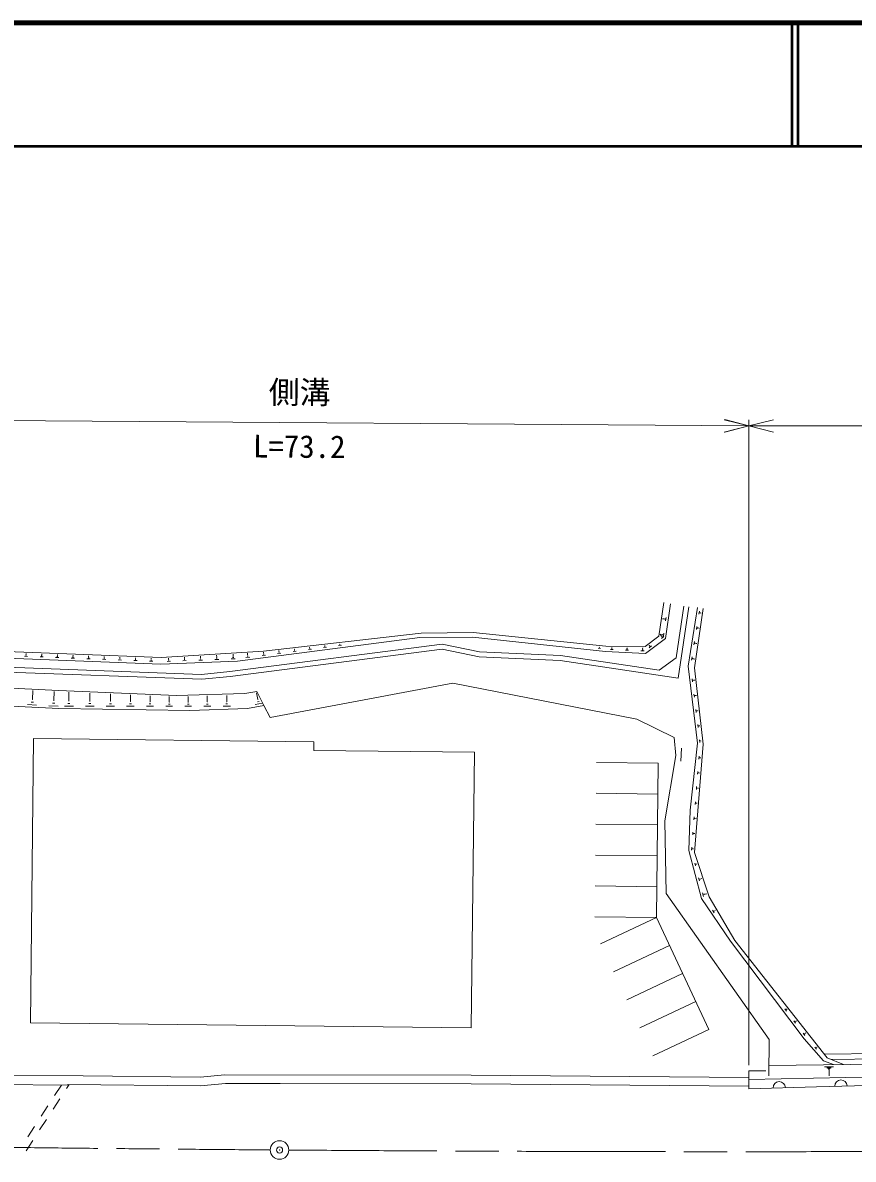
# Model space of a CAD drawing. Units: millimetres, scale not verified. Extents: x 40000 to 680000, y 20000 to 380000.
# Drawn here: x 446476 to 513730, y 288015 to 380000 of the extents above; entities that cross this region are included whole.
import ezdxf
from ezdxf.enums import TextEntityAlignment as Align

# ---------------------------------------------------------------- set-up
doc = ezdxf.new("R2010")
doc.units = ezdxf.units.MM
doc.header["$LTSCALE"] = 1000
doc.header["$PDMODE"] = 32
doc.header["$PDSIZE"] = 500
doc.linetypes.add('CHAIN', pattern=[18.5, 12, -1.5, 3.5, -1.5])
for name, color, linetype, lineweight in [('M-BGD', 7, 'Continuous', 13), ('M-BMK', 2, 'CHAIN', 13), ('M-BMK-SRVR', 3, 'Continuous', 13), ('M-STR-STRC', 7, 'Continuous', 13), ('M-TTL', 2, 'Continuous', 140), ('M-TTL-LINE', 7, 'Continuous', 50)]:
    doc.layers.add(name, color=color, linetype=linetype, lineweight=lineweight)
doc.styles.add('@ＭＳ ゴシック', font='')
doc.styles.add('ＭＳ ゴシック', font='')
doc.styles.get('@ＭＳ ゴシック').set_extended_font_data('@MS Gothic')
doc.styles.get('ＭＳ ゴシック').set_extended_font_data('MS Gothic')

msp = doc.modelspace()

# ---------------------------------------------------------------- linework, layer by layer
at = {"layer": 'M-BGD'}
for p, q in [((432494, 347883), (505270, 347363)), ((505270, 347363), (503270, 347863)), ((505270, 347363), (503342, 347895)), ((505270, 347363), (503270, 346863)), ((503335, 346859), (505270, 347363)), ((497988, 330351), (498383, 333069)), ((498919, 332959), (498538, 330168)), ((499390, 328597), (500017, 332781)), ((499548, 326955), (500413, 332721)), ((500347, 327915), (501120, 332683)), ((501573, 332595), (500886, 327784)), ((501233, 332129), (501271, 332362)), ((501317, 332205), (501326, 332263)), ((501390, 332215), (501392, 332230)), ((501391, 332223), (501418, 332218)), ((498384, 331755), (498295, 331767)), ((498382, 331746), (498385, 331764)), ((498462, 331709), (498471, 331778)), ((498531, 331594), (498568, 331871)), ((478644, 330241), (463873, 328328)), ((465979, 329149), (478750, 330584)), ((482891, 330282), (478644, 330241)), ((478750, 330584), (482951, 330649)), ((493660, 329102), (482891, 330282)), ((482951, 330649), (493682, 329534)), ((496868, 329503), (497988, 330351)), ((498203, 330363), (498084, 330522)), ((498207, 330486), (498110, 330499)), ((498192, 330158), (498402, 330316)), ((498196, 330358), (498209, 330368)), ((498206, 330477), (498208, 330495)), ((498224, 330280), (498276, 330320)), ((498287, 330439), (498296, 330510)), ((498357, 330322), (498396, 330604)), ((501034, 330899), (501073, 331143)), ((501122, 330979), (501131, 331040)), ((501199, 330990), (501201, 331005)), ((501200, 330997), (501243, 330990)), ((436899, 329438), (457677, 328631)), ((480450, 329698), (463241, 327484)), ((468473, 329278), (468466, 329328)), ((469688, 329356), (469748, 329363)), ((469701, 329430), (469716, 329432)), ((469709, 329431), (469704, 329467)), ((470838, 329431), (471067, 329461)), ((470915, 329511), (470972, 329519)), ((470927, 329583), (470942, 329585)), ((470934, 329584), (470932, 329605)), ((472057, 329589), (472276, 329618)), ((472131, 329666), (472186, 329673)), ((472143, 329734), (472157, 329736)), ((472150, 329735), (472149, 329741)), ((480450, 329698), (483476, 329090)), ((493061, 329369), (493274, 329346)), ((493148, 329424), (493202, 329419)), ((493175, 329486), (493189, 329485)), ((493182, 329485), (493182, 329486)), ((493682, 329534), (496868, 329503)), ((494146, 329347), (494202, 329344)), ((494170, 329413), (494184, 329412)), ((494177, 329412), (494178, 329430)), ((495406, 329368), (495422, 329367)), ((495414, 329367), (495416, 329417)), ((496665, 329322), (496682, 329321)), ((496674, 329322), (496678, 329405)), ((498538, 330168), (496909, 328948)), ((497213, 329601), (497195, 329625)), ((497203, 329418), (497391, 329559)), ((497207, 329597), (497219, 329606)), ((497232, 329527), (497279, 329563)), ((500832, 329657), (500874, 329913)), ((500925, 329741), (500935, 329805)), ((501005, 329752), (501008, 329768)), ((501006, 329760), (501066, 329751)), ((457659, 328094), (436827, 328912)), ((446609, 328728), (446875, 328718)), ((446712, 328804), (446779, 328801)), ((446740, 328883), (446757, 328882)), ((446748, 328882), (446751, 328955)), ((447875, 328678), (448141, 328668)), ((447978, 328754), (448044, 328752)), ((448006, 328833), (448022, 328833)), ((448014, 328833), (448017, 328906)), ((449140, 328629), (449407, 328618)), ((449244, 328705), (449310, 328702)), ((449272, 328784), (449288, 328783)), ((449280, 328783), (449283, 328857)), ((450406, 328579), (450673, 328568)), ((450510, 328655), (450576, 328653)), ((450538, 328734), (450554, 328734)), ((450546, 328734), (450549, 328808)), ((451673, 328529), (451940, 328519)), ((451776, 328606), (451843, 328603)), ((451804, 328685), (451821, 328684)), ((451813, 328684), (451815, 328759)), ((452939, 328480), (453207, 328469)), ((453043, 328556), (453110, 328553)), ((453071, 328635), (453088, 328635)), ((453079, 328635), (453082, 328710)), ((454206, 328430), (454474, 328419)), ((454310, 328506), (454376, 328504)), ((454338, 328586), (454355, 328585)), ((454346, 328585), (454349, 328661)), ((455577, 328457), (455644, 328454)), ((455605, 328536), (455622, 328535)), ((455613, 328536), (455616, 328611)), ((456844, 328407), (456911, 328404)), ((456872, 328487), (456889, 328486)), ((456881, 328486), (456884, 328562)), ((457677, 328631), (465979, 329149)), ((458258, 328399), (458327, 328402)), ((458281, 328482), (458298, 328483)), ((458289, 328483), (458286, 328569)), ((459538, 328452), (459611, 328455)), ((459562, 328540), (459580, 328541)), ((459571, 328540), (459567, 328649)), ((460724, 328410), (461029, 328421)), ((460835, 328506), (460911, 328508)), ((460860, 328598), (460879, 328599)), ((460869, 328599), (460864, 328730)), ((462030, 328459), (462351, 328471)), ((462147, 328560), (462227, 328563)), ((462173, 328657), (462194, 328658)), ((462183, 328658), (462178, 328812)), ((480436, 329293), (463286, 327086)), ((463353, 328509), (463690, 328521)), ((463475, 328615), (463560, 328618)), ((463503, 328717), (463524, 328718)), ((463514, 328718), (463507, 328895)), ((464549, 328617), (464868, 328658)), ((464656, 328728), (464736, 328739)), ((464684, 328829), (464666, 328967)), ((464674, 328828), (464693, 328830)), ((465854, 328786), (466129, 328822)), ((465947, 328882), (466015, 328891)), ((465970, 328969), (465960, 329048)), ((465962, 328968), (465979, 328970)), ((467116, 328950), (467377, 328983)), ((467204, 329040), (467269, 329049)), ((467226, 329123), (467218, 329187)), ((467218, 329122), (467234, 329124)), ((468367, 329112), (468617, 329144)), ((468451, 329199), (468514, 329207)), ((468465, 329277), (468481, 329279)), ((469608, 329272), (469847, 329303)), ((480436, 329293), (483427, 328692)), ((483427, 328692), (489996, 328388)), ((483476, 329090), (490035, 328787)), ((489996, 328388), (499548, 326955)), ((490035, 328787), (498025, 327588)), ((496909, 328948), (493660, 329102)), ((494059, 329284), (494283, 329273)), ((495284, 329226), (495530, 329214)), ((495380, 329295), (495441, 329292)), ((496531, 329166), (496801, 329153)), ((496636, 329242), (496704, 329239)), ((499390, 328597), (498025, 327588)), ((500629, 328404), (500672, 328671)), ((500726, 328491), (500736, 328558)), ((500810, 328503), (500813, 328520)), ((500811, 328512), (500887, 328499)), ((460976, 326860), (432058, 327944)), ((460964, 327261), (432094, 328343)), ((455473, 328380), (455741, 328370)), ((456740, 328330), (457009, 328320)), ((463873, 328328), (457659, 328094)), ((458159, 328313), (458432, 328323)), ((459433, 328361), (459723, 328372)), ((463241, 327484), (460964, 327261)), ((501123, 321696), (500347, 327915)), ((500886, 327784), (501576, 321608)), ((449378, 325957), (436914, 326601)), ((463286, 327086), (460976, 326860)), ((466516, 323778), (481317, 326547)), ((481317, 326547), (496200, 323643)), ((500707, 326646), (500676, 326896)), ((500770, 326749), (500763, 326812)), ((500843, 326782), (500841, 326798)), ((500842, 326790), (500896, 326797)), ((420589, 325910), (449390, 324488)), ((447257, 325236), (447293, 325965)), ((448990, 325149), (449026, 325875)), ((458934, 325540), (449378, 325957)), ((450213, 325123), (450212, 325821)), ((451910, 325100), (451910, 325747)), ((453571, 325078), (453571, 325674)), ((464469, 325702), (458934, 325540)), ((465434, 325882), (464469, 325702)), ((465524, 325234), (465417, 325777)), ((465990, 324748), (465434, 325882)), ((500861, 325410), (500831, 325653)), ((446868, 324813), (447603, 324776)), ((447155, 325020), (447339, 325010)), ((447235, 325237), (447280, 325234)), ((448602, 324727), (449335, 324691)), ((448888, 324933), (449071, 324924)), ((448967, 325150), (449013, 325148)), ((450122, 324905), (450303, 324905)), ((450190, 325123), (450235, 325123)), ((451824, 324894), (451996, 324894)), ((451889, 325100), (451932, 325100)), ((453490, 324883), (453652, 324883)), ((453551, 325078), (453591, 325078)), ((455119, 324873), (455272, 324873)), ((455177, 325057), (455215, 325057)), ((455196, 325057), (455196, 325603)), ((456713, 324863), (456858, 324863)), ((456767, 325036), (456803, 325036)), ((456785, 325036), (456785, 325534)), ((458272, 324852), (458409, 324852)), ((458323, 325016), (458357, 325016)), ((458340, 325016), (458340, 325466)), ((459807, 324850), (459941, 324850)), ((459857, 325010), (459891, 325010)), ((459874, 325010), (459874, 325467)), ((461355, 324857), (461494, 324857)), ((461407, 325024), (461442, 325024)), ((461424, 325024), (461424, 325513)), ((462925, 324864), (463070, 324864)), ((462979, 325038), (463016, 325038)), ((462998, 325038), (462997, 325559)), ((464676, 324490), (465990, 324748)), ((465294, 324815), (465895, 324933)), ((465484, 325039), (465634, 325069)), ((465505, 325231), (465543, 325238)), ((465990, 324748), (466516, 323778)), ((500923, 325510), (500915, 325571)), ((500992, 325542), (500991, 325557)), ((500991, 325550), (501035, 325555)), ((449390, 324488), (460008, 324332)), ((449850, 324688), (450575, 324688)), ((451567, 324688), (452254, 324688)), ((453246, 324688), (453896, 324688)), ((454889, 324689), (455503, 324689)), ((456496, 324689), (457075, 324689)), ((458068, 324689), (458613, 324689)), ((459607, 324689), (460142, 324689)), ((460008, 324332), (464676, 324490)), ((461146, 324690), (461703, 324690)), ((462707, 324690), (463288, 324690)), ((501014, 324183), (500985, 324417)), ((501074, 324280), (501066, 324338)), ((501141, 324310), (501139, 324325)), ((501140, 324318), (501172, 324322)), ((496200, 323643), (499225, 322156)), ((501166, 322963), (501138, 323190)), ((501224, 323057), (501217, 323113)), ((501289, 323087), (501287, 323101)), ((501288, 323094), (501309, 323096)), ((447094, 299064), (447358, 322063)), ((447358, 322063), (470056, 321803)), ((499225, 322156), (499349, 320705)), ((501318, 321752), (501290, 321970)), ((470048, 321103), (470056, 321803)), ((470048, 321103), (483047, 320954)), ((499825, 321278), (499761, 320239)), ((500520, 316258), (501123, 321696)), ((501576, 321608), (500875, 312846)), ((501373, 321842), (501366, 321897)), ((501436, 321871), (501434, 321884)), ((501435, 321877), (501445, 321879)), ((482792, 298655), (483047, 320954)), ((492933, 320132), (497933, 320075)), ((499349, 320705), (498475, 315398)), ((501219, 320400), (501238, 320629)), ((501295, 320480), (501299, 320537)), ((501365, 320496), (501366, 320510)), ((501366, 320503), (501387, 320501)), ((497789, 307576), (497933, 320075)), ((501120, 319174), (501139, 319403)), ((501196, 319254), (501201, 319312)), ((501267, 319270), (501268, 319284)), ((501267, 319277), (501289, 319276)), ((492904, 317633), (497904, 317575)), ((501022, 317947), (501040, 318177)), ((501097, 318028), (501102, 318085)), ((501168, 318044), (501169, 318058)), ((501169, 318051), (501191, 318049)), ((500923, 316721), (500941, 316951)), ((500999, 316801), (501003, 316859)), ((501069, 316817), (501070, 316832)), ((501070, 316825), (501093, 316823)), ((500422, 312999), (500520, 316258)), ((500824, 315494), (500842, 315724)), ((500900, 315575), (500904, 315632)), ((500971, 315591), (500972, 315605)), ((500971, 315598), (500995, 315596)), ((492876, 315133), (497875, 315075)), ((498475, 315398), (498583, 309518)), ((500725, 314266), (500743, 314497)), ((500801, 314347), (500806, 314405)), ((500872, 314363), (500873, 314378)), ((500873, 314371), (500896, 314369)), ((501444, 309110), (500422, 312999)), ((500626, 313039), (500644, 313270)), ((500702, 313120), (500707, 313177)), ((500773, 313136), (500774, 313150)), ((500774, 313143), (500798, 313141)), ((500875, 312846), (502049, 309259)), ((492847, 312633), (497847, 312576)), ((500953, 311765), (500894, 311988)), ((500998, 311866), (500984, 311922)), ((501060, 311905), (501056, 311919)), ((501058, 311912), (501074, 311916)), ((492818, 310133), (497818, 310076)), ((501275, 310541), (501206, 310801)), ((501327, 310659), (501310, 310724)), ((501399, 310704), (501394, 310720)), ((501396, 310712), (501462, 310730)), ((498583, 309518), (506906, 297702)), ((503784, 305669), (501444, 309110)), ((501606, 309281), (501528, 309579)), ((501666, 309416), (501646, 309491)), ((501747, 309467), (501743, 309486)), ((501745, 309477), (501862, 309508)), ((502049, 309259), (504130, 305711)), ((502466, 307962), (502327, 308167)), ((502524, 308142), (502515, 308155)), ((502520, 308148), (502566, 308180)), ((492790, 307633), (497789, 307576)), ((497789, 307576), (493261, 305456)), ((497789, 307576), (502029, 298519)), ((502476, 308081), (502441, 308132)), ((509756, 297768), (503784, 305669)), ((504130, 305711), (511611, 296226)), ((498849, 305312), (494321, 303192)), ((499909, 303048), (495381, 300928)), ((500969, 300783), (496441, 298664)), ((508317, 300004), (508182, 300182)), ((508320, 300111), (508286, 300156)), ((508361, 300169), (508352, 300180)), ((508356, 300174), (508365, 300180)), ((447094, 299064), (482792, 298655)), ((509061, 299019), (508919, 299207)), ((509064, 299132), (509029, 299180)), ((509108, 299193), (509099, 299205)), ((509103, 299199), (509126, 299216)), ((502029, 298519), (497501, 296399)), ((509814, 298024), (509664, 298222)), ((509817, 298143), (509779, 298193)), ((509862, 298207), (509853, 298219)), ((509858, 298213), (509894, 298241)), ((506906, 297702), (506895, 294775)), ((511325, 295971), (509756, 297768)), ((510765, 296916), (510622, 297081)), ((510761, 297021), (510725, 297062)), ((510797, 297080), (510788, 297090)), ((510792, 297085), (510801, 297092)), ((511387, 296511), (545288, 296989)), ((511611, 296226), (512939, 295688)), ((511934, 296095), (545305, 296455)), ((506898, 295616), (545316, 296071)), ((512133, 295678), (511325, 295971)), ((511410, 295489), (512126, 295498)), ((511589, 295420), (511947, 295424)), ((511680, 295349), (511859, 295352)), ((511725, 295278), (511815, 295279)), ((511770, 295279), (511776, 294778)), ((451365, 294757), (432116, 294900)), ((451365, 294758), (460854, 294667)), ((460854, 294667), (462853, 294850)), ((462853, 294850), (482798, 294824)), ((482798, 294824), (505270, 294627)), ((505270, 294480), (545342, 295258)), ((505270, 294627), (505275, 295174)), ((505270, 294627), (505270, 293927)), ((505275, 295174), (506640, 295180)), ((450110, 294017), (432110, 294150)), ((449603, 294020), (449060, 293181)), ((450020, 293743), (450231, 294069)), ((450110, 294070), (460883, 293966)), ((460883, 293966), (462885, 294150)), ((462885, 294150), (467316, 294144)), ((467316, 294144), (482794, 294124)), ((482794, 294124), (505270, 293927)), ((505270, 293927), (505270, 293727)), ((448933, 292064), (449476, 292904)), ((448516, 292342), (447973, 291502)), ((447846, 290386), (448389, 291225)), ((447429, 290663), (446886, 289823)), ((446758, 288707), (447302, 289546))]:
    msp.add_line(p, q, dxfattribs=at)
msp.add_lwpolyline([(547222, 294558), (532239, 294453), (510765, 293880), (505270, 293727)], dxfattribs=at)
for centre, start, end in [((512729, 293933), 1.52733, 181.52733), ((507731, 293796), 1.60356, 181.60356)]:
    msp.add_arc(centre, 500, start, end, dxfattribs=at)
at = {"layer": 'M-BMK'}
for start, end in [(268.63765, 269.56653), (269.58364, 270.70581)]:
    msp.add_arc((504537, 5313627), 5025000, start, end, dxfattribs=at)
at = {"layer": 'M-BMK-SRVR'}
msp.add_circle((467271, 288765), 750, dxfattribs=at)
msp.add_point((467271, 288765), dxfattribs=at)
at = {"layer": 'M-STR-STRC'}
for p, q in [((505270, 295627), (505270, 347863)), ((505270, 347363), (507270, 347863)), ((505270, 347363), (547342, 347363)), ((505270, 347363), (507270, 346863))]:
    msp.add_line(p, q, dxfattribs=at)
at = {"layer": 'M-TTL'}
msp.add_line((680000, 380000), (40000, 380000), dxfattribs=at)
at = {"layer": 'M-TTL-LINE'}
for p, q in [((508747, 380000), (508747, 370000)), ((509247, 380000), (509247, 370000)), ((40000, 370000), (680000, 370000))]:
    msp.add_line(p, q, dxfattribs=at)

# ---------------------------------------------------------------- texts
at = {"layer": 'M-BGD', "style": 'ＭＳ ゴシック'}
msp.add_text('側溝', height=1833, rotation=359.591, dxfattribs=at).set_placement((468889, 348623), align=Align.BOTTOM_CENTER)
at = {"layer": 'M-BGD', "style": '@ＭＳ ゴシック'}
msp.add_text('L=73.2', height=1833, rotation=359.591, dxfattribs=at).set_placement((468875, 346623), align=Align.TOP_CENTER)

doc.saveas('drawing.dxf')
